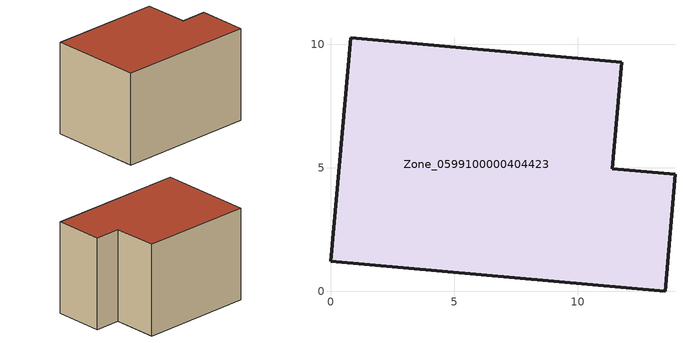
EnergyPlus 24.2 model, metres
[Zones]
Zone_0599100000404423
 floor ground (C_G): 0,1.22 0.82,10.28 11.78,9.28 11.39,4.96 13.94,4.74 13.53,0 z0
 wall outside (C_F): 11.39,4.96 11.78,9.28 0.82,10.28 0,1.22 13.53,0 13.94,4.74 11.39,4.96 z0:8.98
 roof outside (C_R): 13.53,0 13.94,4.74 11.39,4.96 11.78,9.28 0.82,10.28 0,1.22 z8.98
[BUILDING]
Pand.0599100000404423: North Axis=0; Terrain=City; Loads Convergence Tolerance Value=0.04; Temperature Convergence Tolerance Value=0.4; Solar Distribution=FullExterior; Maximum Number of Warmup Days=25; Minimum Number of Warmup Days=1
[Site:Location]
Rotterdam.The.Hague.AP_ZH_NLD Design_Conditions: Latitude=51.96; Longitude=4.45; Time Zone=1; Elevation=-4.5
[SITE:GROUNDTEMPERATURE:BUILDINGSURFACE]
18, 18, 18, 18, 18, 18, 18, 18, 18, 18, 18, 18
[MATERIAL] Thermal Absorptance=0.9; Solar Absorptance=0.7; Visible Absorptance=0.7
Name | Roughness | Thickness | Conductivity | Density | Specific Heat
G.TC.1992-2005 | MediumSmooth | 0.15 | 0.06 | 540 | 1210
F.TC.1992-2005 | Rough | 0.3 | 0.12 | 1920 | 840
R.TC.1992-2005 | MediumRough | 0.2 | 0.08 | 1500 | 1000
[CONSTRUCTION]
C_G: G.TC.1992-2005
C_F: F.TC.1992-2005
C_R: R.TC.1992-2005
[ZONE]
Zone_0599100000404423: Type=1; Multiplier=1; Ceiling Height=Autocalculate; Volume=Autocalculate; Floor Area=autocalculate; Part of Total Floor Area=Yes
[ZONEINFILTRATION:DESIGNFLOWRATE]
Infil_Zone_0599100000404423: Zone or ZoneList or Space or SpaceList=Zone_0599100000404423; Schedule=AlwaysOn; Design Flow Rate Calculation Method=Flow/Area; Flow Rate per Floor Area=0.0015; Constant Term Coefficient=1; Temperature Term Coefficient=0; Velocity Term Coefficient=0; Velocity Squared Term Coefficient=0
[HVACTEMPLATE:ZONE:IDEALLOADSAIRSYSTEM]
Zone_0599100000404423: Maximum Heating Supply Air Temperature=50; Minimum Cooling Supply Air Temperature=13; Maximum Heating Supply Air Humidity Ratio=0.0156; Minimum Cooling Supply Air Humidity Ratio=0.0077; Heating Limit=NoLimit; Cooling Limit=NoLimit; Dehumidification Control Type=ConstantSensibleHeatRatio; Cooling Sensible Heat Ratio=0.7; Dehumidification Setpoint=60; Humidification Control Type=None; Humidification Setpoint=30; Outdoor Air Method=None; Outdoor Air Flow Rate per Person=0.00944; Outdoor Air Flow Rate per Zone Floor Area=0; Outdoor Air Flow Rate per Zone=0; Demand Controlled Ventilation Type=None; Outdoor Air Economizer Type=NoEconomizer; Heat Recovery Type=None; Sensible Heat Recovery Effectiveness=0.7; Latent Heat Recovery Effectiveness=0.65
[ZONECONTROL:THERMOSTAT]
ThermostatControl_Zone_0599100000404423: Zone or ZoneList=Zone_0599100000404423; Control Type Schedule=DualSetpointControlType; Control 1=Thermostat_Zone_0599100000404423; Temperature Difference Between Cutout And Setpoint=0
[THERMOSTATSETPOINT:DUALSETPOINT]
Thermostat_Zone_0599100000404423: Heating Setpoint Temperature Schedule=HeatingSetpoint_Zone_0599100000404423; Cooling Setpoint Temperature Schedule=CoolingSetpoint_Zone_0599100000404423
[SCHEDULE:COMPACT]
HeatingSetpoint_Zone_0599100000404423: Through: 12/31, For: AllDays, Until: 24:00, 21
CoolingSetpoint_Zone_0599100000404423: Through: 12/31, For: AllDays, Until: 24:00, 24
DualSetpointControlType: Through: 12/31, For: AllDays, Until: 24:00, 4
AlwaysOn: Through: 12/31, For: AllDays, Until: 24:00, 1
